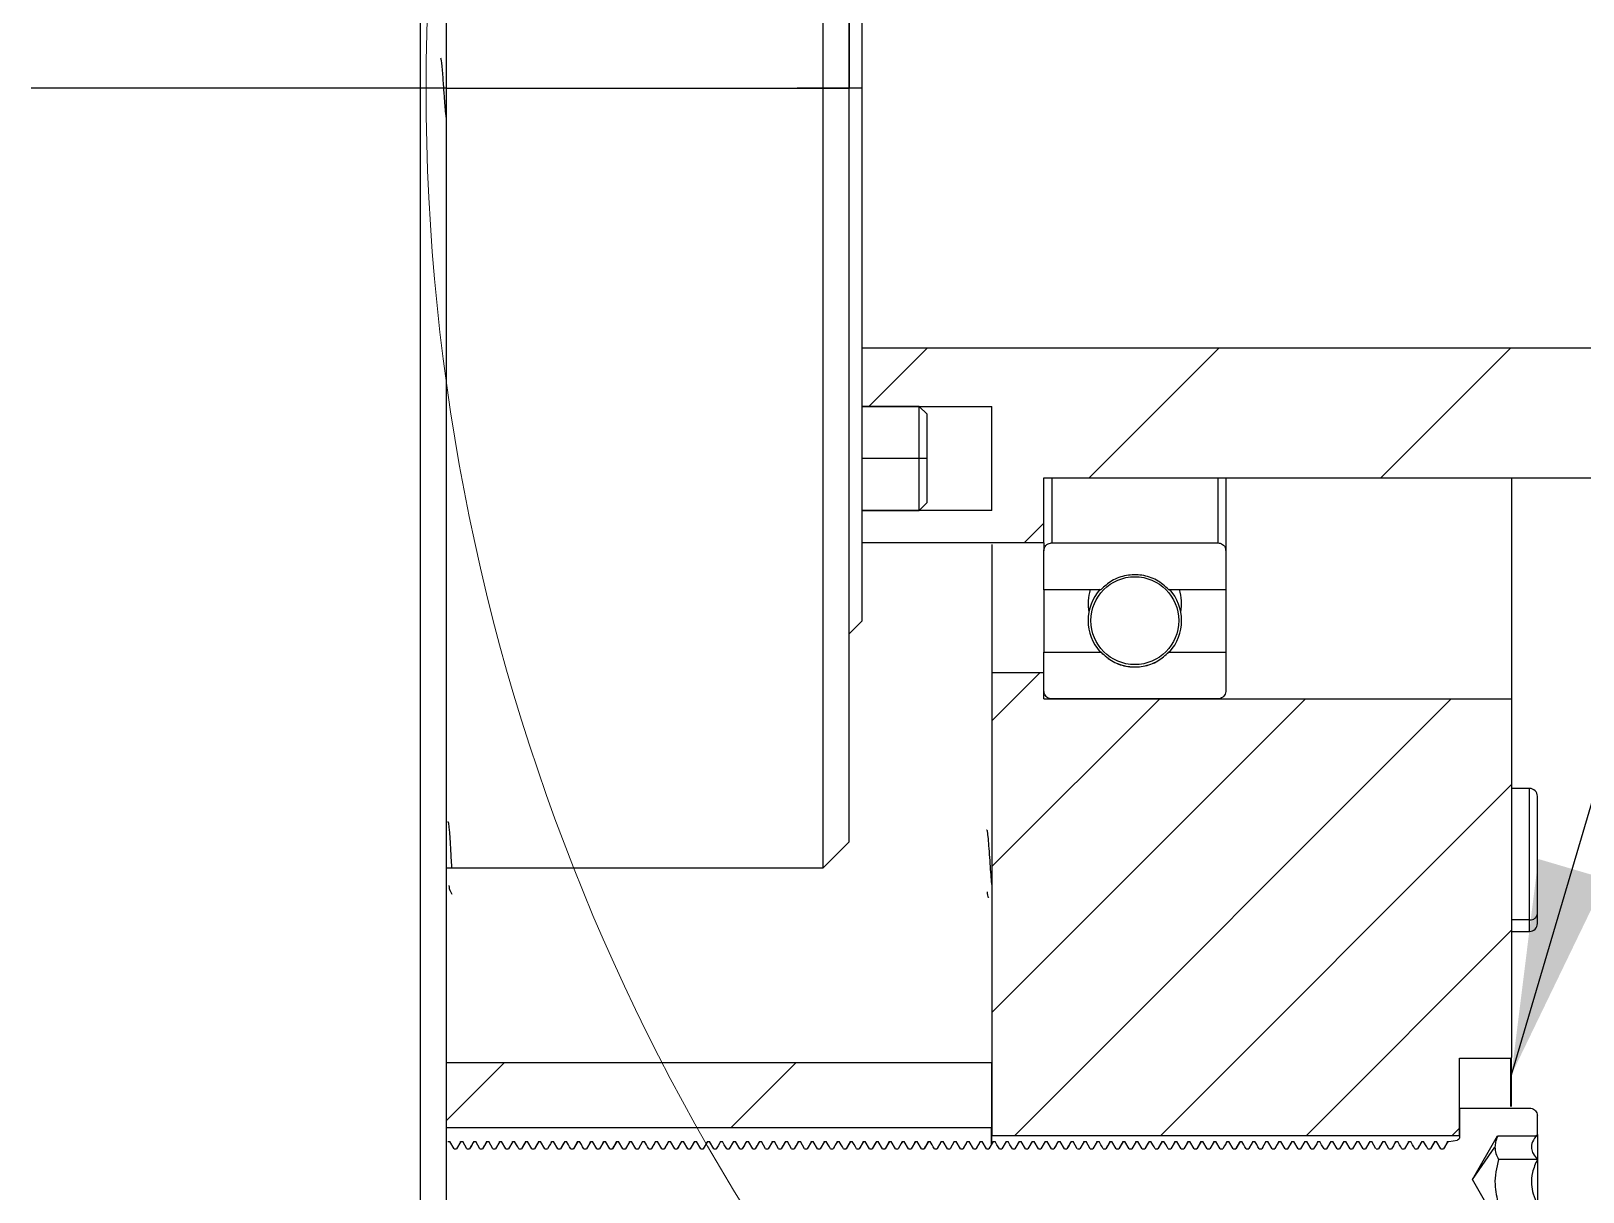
# Model space of a CAD drawing. Header units: millimetres. Extents: x -48 to 1187, y 2 to 839.
# Drawn here: x 648.6 to 672.51, y 728.97 to 746.84 of the extents above; entities that cross this region are included whole.
import ezdxf

# ---------------------------------------------------------------- set-up
doc = ezdxf.new("R2010")
doc.units = ezdxf.units.MM
doc.dimstyles.new('SLDDIMSTYLE0', dxfattribs={"dimtxt": 0.18, "dimasz": 3.302, "dimexe": 0, "dimexo": 0.0625, "dimgap": 0, "dimtad": 0, "dimtih": 1, "dimtoh": 1, "dimdec": 0, "dimrnd": 1e-09, "dimzin": 0, "dimdsep": 46, "dimtxsty": 'Standard', "dimsah": 1, "dimcen": 0.09, "dimadec": 0, "dimazin": 0, "dimtfac": 3.302, "dimtdec": 0, "dimtofl": 0, "dimtmove": 0, "dimatfit": 3, "dimfxl": 0, "dimfrac": 2, "dimtolj": 1, "dimtzin": 0, "dimarcsym": 0})

# ---------------------------------------------------------------- blocks, each defined once
blk = doc.blocks.new('SW_HATCH_0')
at = {"color": 0, "linetype": 'Continuous', "lineweight": 18}
for p, q in [((11.003, 222.039), (10.103, 221.139)), ((15.494, 222.039), (13.494, 220.039)), ((19.984, 222.039), (17.984, 220.039)), ((12.8, 219.346), (12.494, 219.039)), ((12.739, 217.039), (12, 216.301)), ((16.829, 216.639), (12, 211.811)), ((14.584, 216.639), (12, 214.056)), ((19.074, 216.639), (12.354, 209.919)), ((20, 215.321), (14.599, 209.919)), ((20, 213.076), (16.844, 209.919)), ((4.494, 211.039), (3.6, 210.146)), ((8.984, 211.039), (7.984, 210.039)), ((19.2, 210.03), (19.089, 209.919))]:
    blk.add_line(p, q, dxfattribs=at)

msp = doc.modelspace()

# ---------------------------------------------------------------- linework, layer by layer
at = {"color": 7, "linetype": 'Continuous', "lineweight": 25}
for p, q in [((654.604446, 745.964627), (648.604446, 745.964627)), ((655.004446, 745.964627), (654.604446, 745.964627)), ((655.004446, 745.964627), (660.804446, 745.964627)), ((661.204446, 745.964627), (660.404446, 745.964627)), ((660.804446, 745.964627), (661.204446, 745.964627)), ((661.404446, 745.964627), (661.204446, 745.964627)), ((711.404446, 741.964627), (661.404446, 741.964627)), ((662.284446, 741.064627), (661.404446, 741.064627)), ((661.404446, 741.064627), (663.404446, 741.064627)), ((662.404446, 740.944627), (662.284446, 741.064627)), ((663.404446, 739.464627), (663.404446, 741.064627)), ((662.284446, 740.264627), (661.404446, 740.264627)), ((662.404446, 740.264627), (662.284446, 740.264627)), ((664.204446, 739.964627), (711.404446, 739.964627)), ((664.204446, 738.964627), (664.204446, 739.964627)), ((664.324446, 739.964627), (664.324446, 738.964627)), ((666.884446, 739.964627), (666.884446, 738.964627)), ((667.004446, 739.964627), (667.004446, 738.844627)), ((662.284446, 739.464627), (662.404446, 739.584627)), ((661.404446, 739.464627), (662.284446, 739.464627)), ((663.404446, 739.464627), (661.404446, 739.464627)), ((664.204446, 738.964627), (661.404446, 738.964627)), ((664.204446, 738.964627), (664.204446, 738.844627)), ((664.204446, 738.964627), (664.204446, 738.844627)), ((664.204446, 738.244627), (664.204446, 738.844627)), ((664.324446, 738.964627), (666.884446, 738.964627)), ((667.004446, 738.844627), (667.004446, 738.244627)), ((665.081282, 738.244627), (664.204446, 738.244627)), ((667.004446, 738.244627), (666.127609, 738.244627)), ((661.204446, 737.564627), (661.404446, 737.764627)), ((664.204446, 737.284627), (665.081282, 737.284627)), ((664.204446, 736.684627), (664.204446, 737.284627)), ((665.081282, 737.28574), (665.081282, 737.284627)), ((666.127609, 737.28574), (666.133105, 737.288663)), ((666.127609, 737.28574), (666.127609, 737.284627)), ((666.127609, 737.284627), (667.004446, 737.284627)), ((667.004446, 737.284627), (667.004446, 736.684627)), ((663.404446, 736.964627), (663.404446, 729.844627)), ((664.204446, 736.964627), (663.404446, 736.964627)), ((664.204446, 736.564627), (664.204446, 736.964627)), ((664.204446, 736.564627), (671.404446, 736.564627)), ((666.884446, 736.564627), (664.324446, 736.564627)), ((671.404446, 736.564627), (671.404446, 731.044827)), ((671.684446, 735.185233), (671.404446, 735.185233)), ((671.684446, 733.16004), (671.684446, 735.185233)), ((671.804446, 733.26097), (671.804446, 735.065233)), ((660.804446, 733.964627), (661.204446, 734.364627)), ((655.004446, 733.964627), (660.804446, 733.964627)), ((655.053901, 733.617301), (655.087201, 733.559988)), ((671.684446, 733.16004), (671.404446, 733.16004)), ((671.684446, 732.985233), (671.684446, 733.16004)), ((671.804446, 733.105233), (671.804446, 733.26097)), ((671.404446, 732.985233), (671.684446, 732.985233)), ((655.004446, 730.964627), (663.404446, 730.964627)), ((663.404446, 729.974627), (663.404446, 730.964627)), ((670.604446, 731.034827), (671.394446, 731.034827)), ((670.604446, 729.844627), (670.604446, 731.034827)), ((671.394446, 731.034827), (671.404446, 731.044827)), ((671.394446, 730.286795), (671.394446, 731.034827)), ((671.404446, 730.286912), (671.404446, 731.044827)), ((670.604446, 730.264627), (670.604446, 729.812297)), ((670.604446, 730.264627), (671.684446, 730.264627)), ((655.004446, 729.964627), (663.394446, 729.964627)), ((663.394446, 729.964627), (663.404446, 729.974627)), ((663.394446, 729.704612), (663.394446, 729.964627)), ((671.804446, 729.857447), (671.804446, 730.144627)), ((655.024193, 729.750027), (655.052714, 729.750027)), ((655.118708, 729.636261), (655.052717, 729.750691)), ((655.224185, 729.749135), (655.158194, 729.635009)), ((655.224161, 729.750027), (655.252682, 729.750027)), ((655.318704, 729.635068), (655.252713, 729.749208)), ((655.424189, 729.750027), (655.452711, 729.750027)), ((655.518661, 729.635377), (655.45267, 729.749592)), ((655.624175, 729.750991), (655.558183, 729.636502)), ((655.624027, 729.750027), (655.652763, 729.750027)), ((655.718684, 729.636494), (655.652693, 729.750981)), ((655.824201, 729.749659), (655.75821, 729.63543)), ((655.824194, 729.750027), (655.852635, 729.750027)), ((655.918717, 729.635555), (655.852726, 729.749814)), ((656.024159, 729.749172), (655.958168, 729.635039)), ((656.024178, 729.750027), (656.052699, 729.750027)), ((656.224151, 729.750629), (656.15816, 729.636211)), ((656.224175, 729.750027), (656.252771, 729.750027)), ((656.318663, 729.636092), (656.252672, 729.75048)), ((656.424199, 729.750433), (656.358208, 729.636054)), ((656.424181, 729.750027), (656.452704, 729.750027)), ((656.518711, 729.636176), (656.45272, 729.750585)), ((656.624163, 729.750027), (656.652684, 729.750027)), ((656.718701, 729.635022), (656.65271, 729.749151)), ((656.824144, 729.749862), (656.758153, 729.635594)), ((656.82419, 729.750027), (656.852713, 729.750027)), ((657.024179, 729.750969), (656.958188, 729.636485)), ((657.024009, 729.750027), (657.052758, 729.750027)), ((657.224199, 729.749549), (657.158208, 729.635342)), ((657.224191, 729.750027), (657.252641, 729.750027)), ((657.318716, 729.63546), (657.252725, 729.749695)), ((657.424156, 729.749234), (657.358164, 729.635089)), ((657.42418, 729.750027), (657.452701, 729.750027)), ((657.518675, 729.635025), (657.452684, 729.749155)), ((657.624154, 729.75073), (657.558163, 729.636293)), ((657.624163, 729.750027), (657.652773, 729.750027)), ((657.718666, 729.636183), (657.652674, 729.750594)), ((657.824201, 729.75031), (657.758209, 729.635955)), ((657.824162, 729.750027), (657.852694, 729.750027)), ((657.918713, 729.636084), (657.852722, 729.750471)), ((658.024178, 729.74907), (657.958187, 729.634957)), ((658.024165, 729.750027), (658.052686, 729.750027)), ((658.224144, 729.749987), (658.158153, 729.635695)), ((658.224191, 729.750027), (658.252714, 729.750027)), ((658.318659, 729.635563), (658.252668, 729.749823)), ((658.424183, 729.750925), (658.358192, 729.63645)), ((658.424298, 729.750027), (658.452751, 729.750027)), ((658.518693, 729.636493), (658.452702, 729.750979)), ((658.624197, 729.749447), (658.558206, 729.63526)), ((658.624187, 729.750027), (658.65265, 729.750027)), ((658.718715, 729.63537), (658.652724, 729.749583)), ((658.824153, 729.749309), (658.758162, 729.635149)), ((658.824182, 729.750027), (658.852703, 729.750027)), ((658.918672, 729.635072), (658.852681, 729.749213)), ((659.024157, 729.750818), (658.958166, 729.636364)), ((659.024152, 729.750027), (659.052774, 729.750027)), ((659.118668, 729.636268), (659.052677, 729.750699)), ((659.224204, 729.750027), (659.252684, 729.750027)), ((659.424174, 729.749059), (659.358183, 729.634948)), ((659.424167, 729.750027), (659.452688, 729.750027)), ((659.518694, 729.634962), (659.452703, 729.749077)), ((659.624191, 729.750027), (659.652715, 729.750027)), ((659.718659, 729.635662), (659.652668, 729.749947)), ((659.824187, 729.750862), (659.758196, 729.636399)), ((659.823981, 729.750027), (659.852744, 729.750027)), ((659.918697, 729.636463), (659.852706, 729.750941)), ((660.024195, 729.749355), (659.958204, 729.635187)), ((660.024156, 729.750027), (660.052661, 729.750027)), ((660.118713, 729.635286), (660.052722, 729.749479)), ((660.22415, 729.749394), (660.158159, 729.635218)), ((660.224184, 729.750027), (660.252705, 729.750027)), ((660.318669, 729.635129), (660.252678, 729.749284)), ((660.424161, 729.750892), (660.35817, 729.636423)), ((660.424141, 729.750027), (660.452773, 729.750027)), ((660.518671, 729.636342), (660.45268, 729.750792)), ((660.624202, 729.750058), (660.558211, 729.635752)), ((660.624202, 729.750027), (660.652668, 729.750027)), ((660.718717, 729.635886), (660.652725, 729.750225)), ((660.82417, 729.749062), (660.758179, 729.634951)), ((660.82417, 729.750027), (660.852691, 729.750027)), ((661.024192, 729.750027), (661.052715, 729.750027)), ((661.22419, 729.750781), (661.158199, 729.636334)), ((661.224203, 729.750027), (661.252736, 729.750027)), ((661.424192, 729.749274), (661.358201, 729.635121)), ((661.424157, 729.750027), (661.452679, 729.750027)), ((661.518711, 729.635209), (661.45272, 729.749384)), ((661.624148, 729.749491), (661.558157, 729.635295)), ((661.624186, 729.750027), (661.652707, 729.750027)), ((661.718666, 729.635195), (661.652675, 729.749366)), ((661.824165, 729.750947), (661.758174, 729.636467)), ((661.824131, 729.750027), (661.852771, 729.750027)), ((661.918675, 729.636406), (661.852684, 729.75087)), ((662.0242, 729.750027), (662.052647, 729.750027)), ((662.118717, 729.635784), (662.052726, 729.750098)), ((662.224167, 729.74908), (662.158176, 729.634965)), ((662.224172, 729.750027), (662.252693, 729.750027)), ((662.318687, 729.634949), (662.252696, 729.74906)), ((662.424146, 729.750365), (662.358155, 729.635999)), ((662.424191, 729.750027), (662.452716, 729.750027)), ((662.624193, 729.750687), (662.558202, 729.636258)), ((662.624201, 729.750027), (662.652727, 729.750027)), ((662.718704, 729.636356), (662.652713, 729.750809)), ((662.824189, 729.749205), (662.758198, 729.635066)), ((662.824158, 729.750027), (662.852681, 729.750027)), ((662.918708, 729.635141), (662.852717, 729.749299)), ((663.024146, 729.749596), (662.958155, 729.63538)), ((663.024187, 729.750027), (663.052709, 729.750027)), ((663.118664, 729.63527), (663.052673, 729.749459)), ((663.224169, 729.750981), (663.158178, 729.636495)), ((663.224054, 729.750027), (663.252768, 729.750027)), ((663.318679, 729.636455), (663.252688, 729.750931)), ((663.424202, 729.749809), (663.358211, 729.635551)), ((663.404446, 729.844627), (670.604446, 729.844627)), ((663.404446, 729.724873), (663.404446, 729.844627)), ((663.424198, 729.750027), (663.452637, 729.750027)), ((663.624163, 729.749111), (663.558172, 729.63499)), ((663.624175, 729.750027), (663.652695, 729.750027)), ((663.824148, 729.750485), (663.758157, 729.636095)), ((663.82419, 729.750027), (663.852715, 729.750027)), ((663.918661, 729.635967), (663.85267, 729.750325)), ((664.024196, 729.750581), (663.958205, 729.636173)), ((664.024195, 729.750027), (664.052717, 729.750027)), ((664.118708, 729.636283), (664.052716, 729.750718)), ((664.224186, 729.749149), (664.158195, 729.63502)), ((664.22416, 729.750027), (664.252682, 729.750027)), ((664.318705, 729.635082), (664.252714, 729.749226)), ((664.424189, 729.750027), (664.452711, 729.750027)), ((664.518662, 729.635352), (664.452671, 729.749561)), ((664.624033, 729.750027), (664.652764, 729.750027)), ((664.718683, 729.636488), (664.652692, 729.750973)), ((664.824201, 729.749691), (664.75821, 729.635456)), ((664.824195, 729.750027), (664.852635, 729.750027)), ((664.918717, 729.635583), (664.852726, 729.749848)), ((665.02416, 729.749157), (664.958169, 729.635027)), ((665.024177, 729.750027), (665.052698, 729.750027)), ((665.22415, 729.750598), (665.158159, 729.636187)), ((665.224178, 729.750027), (665.25277, 729.750027)), ((665.318663, 729.636065), (665.252671, 729.750447)), ((665.424198, 729.750466), (665.358207, 729.636081)), ((665.424185, 729.750027), (665.452707, 729.750027)), ((665.51871, 729.636201), (665.452719, 729.750616)), ((665.624182, 729.749105), (665.558191, 729.634985)), ((665.624162, 729.750027), (665.652684, 729.750027)), ((665.718702, 729.635034), (665.652711, 729.749165)), ((665.824144, 729.749828), (665.758153, 729.635567)), ((665.82419, 729.750027), (665.852712, 729.750027)), ((666.024178, 729.750978), (665.958186, 729.636492)), ((666.024014, 729.750027), (666.052759, 729.750027)), ((666.2242, 729.749579), (666.158209, 729.635366)), ((666.224191, 729.750027), (666.252639, 729.750027)), ((666.318717, 729.635486), (666.252725, 729.749728)), ((666.424156, 729.749215), (666.358165, 729.635074)), ((666.424179, 729.750027), (666.4527, 729.750027)), ((666.518676, 729.635014), (666.452685, 729.749141)), ((666.624153, 729.750703), (666.558162, 729.636271)), ((666.624167, 729.750027), (666.652773, 729.750027)), ((666.718665, 729.636158), (666.652674, 729.750563)), ((666.8242, 729.750345), (666.758209, 729.635983)), ((666.824168, 729.750027), (666.852697, 729.750027)), ((666.918713, 729.636111), (666.852722, 729.750504)), ((667.024164, 729.750027), (667.052686, 729.750027)), ((667.118699, 729.634995), (667.052708, 729.749118)), ((667.224144, 729.749952), (667.158153, 729.635666)), ((667.224191, 729.750027), (667.252714, 729.750027)), ((667.424182, 729.75094), (667.358191, 729.636461)), ((667.423997, 729.750027), (667.452753, 729.750027)), ((667.624198, 729.749475), (667.558207, 729.635283)), ((667.624188, 729.750027), (667.652647, 729.750027)), ((667.718715, 729.635394), (667.652724, 729.749614)), ((667.824154, 729.749286), (667.758162, 729.635131)), ((667.824181, 729.750027), (667.852703, 729.750027)), ((667.918673, 729.635058), (667.852682, 729.749195)), ((668.024156, 729.750795), (667.958165, 729.636345)), ((668.024155, 729.750027), (668.052774, 729.750027)), ((668.118667, 729.636245), (668.052676, 729.75067)), ((668.224201, 729.75022), (668.15821, 729.635882)), ((668.224204, 729.750027), (668.252687, 729.750027)), ((668.318715, 729.636015), (668.252724, 729.750384)), ((668.424167, 729.750027), (668.452688, 729.750027)), ((668.624144, 729.750078), (668.558153, 729.635768)), ((668.624191, 729.750027), (668.652715, 729.750027)), ((668.718659, 729.635634), (668.652668, 729.749912)), ((668.824186, 729.750881), (668.758195, 729.636414)), ((668.823984, 729.750027), (668.852746, 729.750027)), ((668.918696, 729.636473), (668.852704, 729.750954)), ((669.024196, 729.74938), (668.958204, 729.635207)), ((669.024155, 729.750027), (669.052658, 729.750027)), ((669.118714, 729.635309), (669.052722, 729.749507)), ((669.224151, 729.749369), (669.15816, 729.635198)), ((669.224183, 729.750027), (669.252705, 729.750027)), ((669.31867, 729.635112), (669.252678, 729.749262)), ((669.42416, 729.750873), (669.358169, 729.636408)), ((669.424144, 729.750027), (669.452774, 729.750027)), ((669.518671, 729.636322), (669.452679, 729.750767)), ((669.624203, 729.750027), (669.652675, 729.750027)), ((669.824171, 729.74906), (669.75818, 729.634949)), ((669.824169, 729.750027), (669.85269, 729.750027)), ((670.024145, 729.750205), (669.958153, 729.63587)), ((670.024192, 729.750027), (670.052715, 729.750027)), ((670.224189, 729.750804), (670.158198, 729.636353)), ((670.224203, 729.750027), (670.252736, 729.750027)), ((670.3187, 729.636425), (670.252709, 729.750894)), ((670.424192, 729.749348), (670.358201, 729.63518)), ((670.41688, 729.73323), (670.42416, 729.750027)), ((670.42416, 729.750027), (670.441645, 729.750027)), ((670.441645, 729.750027), (670.571392, 729.772905)), ((670.804446, 729.164627), (671.191658, 729.835298)), ((671.191658, 729.835298), (671.782297, 729.835298)), ((671.782297, 729.835298), (671.804446, 729.857447)), ((671.804446, 729.857447), (671.804446, 729.856184)), ((671.804446, 729.856184), (671.804446, 729.474189)), ((655.118716, 729.635727), (655.15817, 729.635727)), ((655.168347, 729.652568), (655.15828, 729.635521)), ((655.318673, 729.635727), (655.358198, 729.635727)), ((655.518703, 729.635727), (655.55824, 729.635727)), ((655.71857, 729.635727), (655.758128, 729.635727)), ((655.774702, 729.663979), (655.75804, 729.635727)), ((655.918713, 729.635727), (655.958186, 729.635727)), ((656.11869, 729.635727), (656.158258, 729.635727)), ((656.318706, 729.635727), (656.358176, 729.635727)), ((656.518711, 729.635727), (656.558172, 729.635727)), ((656.566083, 729.648627), (656.558326, 729.635494)), ((656.718675, 729.635727), (656.758199, 729.635727)), ((656.918704, 729.635727), (656.958234, 729.635727)), ((657.118549, 729.635727), (657.158138, 729.635727)), ((657.175011, 729.664421), (657.158084, 729.635727)), ((657.31871, 729.635727), (657.358189, 729.635727)), ((657.518692, 729.635727), (657.558259, 729.635727)), ((657.718694, 729.635727), (657.758165, 729.635727)), ((657.762873, 729.644036), (657.757975, 729.635727)), ((657.918701, 729.635727), (657.958174, 729.635727)), ((657.963638, 729.644385), (657.958372, 729.635469)), ((658.118677, 729.635727), (658.1582, 729.635727)), ((658.318705, 729.635727), (658.358226, 729.635727)), ((658.51853, 729.635727), (658.55815, 729.635727)), ((658.574738, 729.663866), (658.558136, 729.635727)), ((658.718707, 729.635727), (658.758191, 729.635727)), ((658.918694, 729.635727), (658.958258, 729.635727)), ((659.118682, 729.635727), (659.158145, 729.635727)), ((659.166318, 729.6499), (659.157963, 729.635727)), ((659.318684, 729.635727), (659.358176, 729.635727)), ((659.361056, 729.639917), (659.358414, 729.635445)), ((659.518679, 729.635727), (659.5582, 729.635727)), ((659.718706, 729.635727), (659.758218, 729.635727)), ((659.918513, 729.635727), (659.958165, 729.635727)), ((659.973922, 729.662379), (659.958123, 729.635608)), ((660.118703, 729.635727), (660.158193, 729.635727)), ((660.318697, 729.635727), (660.358255, 729.635727)), ((660.518671, 729.635727), (660.558128, 729.635727)), ((660.569295, 729.654951), (660.557962, 729.635727)), ((660.71872, 729.635727), (660.758179, 729.635727)), ((660.758454, 729.635423), (660.758378, 729.635295)), ((660.918682, 729.635727), (660.9582, 729.635727)), ((661.118707, 729.635727), (661.158209, 729.635727)), ((661.3185, 729.635727), (661.358166, 729.635727)), ((661.372604, 729.660035), (661.35817, 729.635582)), ((661.518671, 729.635727), (661.558195, 729.635727)), ((661.718699, 729.635727), (661.758252, 729.635727)), ((661.91866, 729.635727), (661.95812, 729.635727)), ((661.97168, 729.658975), (661.957973, 729.635727)), ((662.118718, 729.635727), (662.158181, 729.635727)), ((662.318684, 729.635727), (662.3582, 729.635727)), ((662.518707, 729.635727), (662.558199, 729.635727)), ((662.718719, 729.635727), (662.758167, 729.635727)), ((662.770914, 729.657059), (662.75822, 729.635558)), ((662.918672, 729.635727), (662.958196, 729.635727)), ((663.1187, 729.635727), (663.158248, 729.635727)), ((663.318649, 729.635727), (663.35812, 729.635727)), ((663.373412, 729.661871), (663.357996, 729.635727)), ((663.518716, 729.635727), (663.558183, 729.635727)), ((663.718687, 729.635727), (663.758256, 729.635727)), ((663.918707, 729.635727), (663.958189, 729.635727)), ((664.118717, 729.635727), (664.158169, 729.635727)), ((664.168944, 729.653611), (664.158267, 729.635529)), ((664.318673, 729.635727), (664.358198, 729.635727)), ((664.518702, 729.635727), (664.558242, 729.635727)), ((664.71884, 729.635727), (664.758126, 729.635727)), ((664.774507, 729.663668), (664.758029, 729.635727)), ((664.918714, 729.635727), (664.958186, 729.635727)), ((665.118689, 729.635727), (665.158258, 729.635727)), ((665.318709, 729.635727), (665.358179, 729.635727)), ((665.518713, 729.635727), (665.558171, 729.635727)), ((665.566739, 729.649766), (665.558313, 729.635501)), ((665.718675, 729.635727), (665.758199, 729.635727)), ((665.918704, 729.635727), (665.958236, 729.635727)), ((666.118555, 729.635727), (666.158135, 729.635727)), ((666.174984, 729.664401), (666.158071, 729.635727)), ((666.318711, 729.635727), (666.358188, 729.635727)), ((666.518691, 729.635727), (666.558259, 729.635727)), ((666.718697, 729.635727), (666.758168, 729.635727)), ((666.761843, 729.64228), (666.75798, 729.635727)), ((666.918704, 729.635727), (666.958173, 729.635727)), ((666.964341, 729.645603), (666.958359, 729.635476)), ((667.118677, 729.635727), (667.1582, 729.635727)), ((667.318705, 729.635727), (667.358228, 729.635727)), ((667.518535, 729.635727), (667.558147, 729.635727)), ((667.574871, 729.66412), (667.55812, 729.635727)), ((667.718708, 729.635727), (667.75819, 729.635727)), ((667.918694, 729.635727), (667.958258, 729.635727)), ((668.118685, 729.635727), (668.158152, 729.635727)), ((668.165392, 729.648326), (668.157965, 729.635727)), ((668.31869, 729.635727), (668.358176, 729.635727)), ((668.361795, 729.641193), (668.358402, 729.635451)), ((668.518679, 729.635727), (668.5582, 729.635727)), ((668.718706, 729.635727), (668.75822, 729.635727)), ((668.918518, 729.635727), (668.958164, 729.635727)), ((668.974204, 729.662887), (668.95811, 729.635615)), ((669.118704, 729.635727), (669.158192, 729.635727)), ((669.318696, 729.635727), (669.358256, 729.635727)), ((669.518674, 729.635727), (669.558132, 729.635727)), ((669.568515, 729.653629), (669.557961, 729.635727)), ((669.71872, 729.635727), (669.758178, 729.635727)), ((669.759138, 729.636604), (669.758443, 729.635429)), ((669.918681, 729.635727), (669.9582, 729.635727)), ((670.118706, 729.635727), (670.158211, 729.635727)), ((670.318505, 729.635727), (670.358172, 729.635727)), ((670.371371, 729.657964), (670.358153, 729.635571)), ((670.804446, 729.164627), (671.150856, 729.665187)), ((671.804446, 729.474189), (671.204446, 729.474189)), ((671.804446, 729.474189), (671.804446, 728.782632)), ((671.191658, 728.493956), (670.804446, 729.164627))]:
    msp.add_line(p, q, dxfattribs=at)
at = {"color": 7, "linetype": 'Continuous', "lineweight": 25, "flags": 128}
for points in [[(667.004446, 739.964627), (667.004446, 739.82694), (667.004446, 739.07832), (667.004446, 738.844627)], [(671.404446, 739.964627), (671.404446, 739.112322), (671.404446, 738.359867), (671.404446, 737.727344), (671.404446, 737.224728), (671.404446, 736.859945), (671.404446, 736.638749), (671.404446, 736.564627)], [(663.404446, 738.942596), (663.404446, 738.683474), (663.404446, 738.077867), (663.404446, 737.596639), (663.404446, 737.247378), (663.404446, 737.035595), (663.404446, 736.964627)], [(664.204446, 738.244627), (664.204446, 737.945353), (664.204446, 737.580391), (664.204446, 737.358885), (664.204446, 737.284627)], [(667.004446, 738.244627), (667.004446, 737.945353), (667.004446, 737.580391), (667.004446, 737.358885), (667.004446, 737.284627)], [(655.424145, 729.749742), (655.405325, 729.717162), (655.386506, 729.684582), (655.358153, 729.635497)], [(656.118678, 729.634989), (656.099844, 729.66756), (656.081009, 729.700131), (656.052687, 729.74911)], [(656.624181, 729.749096), (656.605347, 729.716525), (656.586512, 729.683954), (656.55819, 729.634978)], [(656.91866, 729.635467), (656.89984, 729.668047), (656.88102, 729.700626), (656.852669, 729.749704)], [(657.118688, 729.636504), (657.099899, 729.669101), (657.08111, 729.701698), (657.052697, 729.750992)], [(658.118698, 729.634987), (658.099863, 729.667558), (658.081029, 729.700129), (658.052707, 729.749107)], [(659.224202, 729.750185), (659.205393, 729.717599), (659.186585, 729.685012), (659.158211, 729.635854)], [(659.318715, 729.635987), (659.299911, 729.668575), (659.281106, 729.701164), (659.252724, 729.75035)], [(659.624144, 729.750113), (659.605334, 729.717528), (659.586524, 729.684943), (659.558153, 729.635796)], [(660.918691, 729.63495), (660.899855, 729.66752), (660.881019, 729.700091), (660.852699, 729.749061)], [(661.024145, 729.75024), (661.005338, 729.717653), (660.98653, 729.685066), (660.958154, 729.635898)], [(661.118659, 729.635764), (661.099848, 729.668349), (661.081037, 729.700933), (661.052668, 729.750073)], [(661.318701, 729.636417), (661.299909, 729.669012), (661.281117, 729.701608), (661.25271, 729.750884)], [(662.024202, 729.749932), (662.005388, 729.717349), (661.986573, 729.684767), (661.958211, 729.63565)], [(662.51866, 729.635866), (662.499852, 729.668452), (662.481043, 729.701039), (662.452669, 729.7502)], [(663.518718, 729.635683), (663.499904, 729.668266), (663.48109, 729.700849), (663.452726, 729.749972)], [(663.718683, 729.634959), (663.699848, 729.66753), (663.681012, 729.7001), (663.652692, 729.749073)], [(664.424145, 729.749709), (664.405325, 729.717129), (664.386505, 729.68455), (664.358154, 729.635471)], [(664.624173, 729.750992), (664.605384, 729.718395), (664.586595, 729.685797), (664.558182, 729.636504)], [(665.118679, 729.634981), (665.099845, 729.667552), (665.08101, 729.700123), (665.052688, 729.7491)], [(665.91866, 729.635441), (665.89984, 729.66802), (665.881019, 729.700599), (665.852669, 729.749672)], [(666.118687, 729.636503), (666.099898, 729.6691), (666.081109, 729.701698), (666.052696, 729.750991)], [(667.024179, 729.749076), (667.005344, 729.716505), (666.986508, 729.683935), (666.958188, 729.634962)], [(667.318659, 729.635536), (667.299841, 729.668116), (667.281023, 729.700697), (667.252668, 729.749789)], [(667.518691, 729.636498), (667.499902, 729.669095), (667.481113, 729.701692), (667.4527, 729.750985)], [(668.424175, 729.749061), (668.40534, 729.71649), (668.386504, 729.68392), (668.358184, 729.63495)], [(668.518695, 729.634968), (668.49986, 729.667539), (668.481025, 729.70011), (668.452704, 729.749084)], [(669.624202, 729.750093), (669.605391, 729.717509), (669.586581, 729.684924), (669.558211, 729.63578)], [(669.718716, 729.635915), (669.69991, 729.668502), (669.681103, 729.701089), (669.652725, 729.75026)], [(669.918692, 729.634952), (669.899856, 729.667523), (669.88102, 729.700093), (669.8527, 729.749064)], [(670.118659, 729.635735), (670.099847, 729.668319), (670.081035, 729.700903), (670.052668, 729.750037)]]:
    msp.add_lwpolyline(points, dxfattribs=at)
at = {"color": 7, "linetype": 'Continuous', "lineweight": 18}
msp.add_circle((687.404448, 745.964627), 32.716026, dxfattribs=at)
at = {"color": 7, "linetype": 'Continuous', "lineweight": 25}
msp.add_circle((665.604446, 737.768363), 0.676121, dxfattribs=at)
for centre, radius, start, end in [((665.604446, 737.768363), 0.72, 137.9052237, 222.1352314), ((665.604446, 738.028937), 0.72, 162.4341112, 190.4253264), ((665.604446, 737.768363), 0.72, 317.7155543, 42.2278022), ((665.604446, 738.028937), 0.72, 349.5746789, 17.7861174), ((671.684446, 735.065233), 0.12, 360, 90), ((671.693223, 733.271406), 0.111711, 265.4935444, 354.6397966), ((671.684446, 733.105233), 0.12, 270, 0)]:
    msp.add_arc(centre, radius, start, end, dxfattribs=at)
for points in [[(654.604446, 745.964627), (654.604446, 746.802384), (654.604446, 748.477897), (654.604446, 750.948164), (654.604446, 753.333162), (654.604446, 755.59208), (654.604446, 757.686279), (654.604446, 759.579884), (654.604446, 761.240649), (654.604446, 762.639585), (654.604446, 763.7549), (654.604446, 764.559499), (654.604446, 765.069521), (654.604446, 765.132925), (654.604446, 765.164627)], [(655.004446, 745.964627), (655.004446, 746.78493), (655.004446, 748.425537), (655.004446, 750.84434), (655.004446, 753.179651), (655.004446, 755.391508), (655.004446, 757.442077), (655.004446, 759.296232), (655.004446, 760.922399), (655.004446, 762.29219), (655.004446, 763.384269), (655.004446, 764.172106), (655.004446, 764.671502), (655.004446, 764.733585), (655.004446, 764.764627)], [(660.804446, 745.964627), (660.804446, 746.750021), (660.804446, 748.320809), (660.804446, 750.586402), (660.804446, 752.674552), (660.804446, 754.504207), (660.804446, 756.008068), (660.804446, 757.117094), (660.804446, 757.830645), (660.804446, 757.919966), (660.804446, 757.964627)], [(661.204446, 745.964627), (661.204446, 746.723841), (661.204446, 748.24227), (661.204446, 750.432343), (661.204446, 752.450888), (661.204446, 754.219555), (661.204446, 755.673287), (661.204446, 756.745345), (661.204446, 757.435111), (661.204446, 757.521455), (661.204446, 757.564627)], [(661.404446, 745.964627), (661.404446, 746.501313), (661.404446, 747.574685), (661.404446, 749.12284), (661.404446, 750.549743), (661.404446, 751.800007), (661.404446, 752.827645), (661.404446, 753.585479), (661.404446, 754.073073), (661.404446, 754.134109), (661.404446, 754.164627)], [(661.204446, 748.764627), (661.204446, 748.722539), (661.204446, 748.638362), (661.204446, 747.990864), (661.204446, 747.065338), (661.204446, 746.331531), (661.204446, 745.964627)], [(654.604446, 726.764627), (654.604446, 726.796329), (654.604446, 726.859733), (654.604446, 727.369755), (654.604446, 728.174354), (654.604446, 729.289669), (654.604446, 730.688604), (654.604446, 732.34937), (654.604446, 734.242975), (654.604446, 736.337174), (654.604446, 738.596092), (654.604446, 740.98109), (654.604446, 743.451357), (654.604446, 745.12687), (654.604446, 745.964627)], [(655.004446, 727.164627), (655.004446, 727.195668), (655.004446, 727.257751), (655.004446, 727.757148), (655.004446, 728.544984), (655.004446, 729.637064), (655.004446, 731.006855), (655.004446, 732.633021), (655.004446, 734.487176), (655.004446, 736.537746), (655.004446, 738.749603), (655.004446, 741.084913), (655.004446, 743.503717), (655.004446, 745.144323), (655.004446, 745.964627)], [(660.804446, 733.964627), (660.804446, 734.009287), (660.804446, 734.098608), (660.804446, 734.81216), (660.804446, 735.921186), (660.804446, 737.425046), (660.804446, 739.254701), (660.804446, 741.342852), (660.804446, 743.608445), (660.804446, 745.179233), (660.804446, 745.964627)], [(661.204446, 734.364627), (661.204446, 734.407799), (661.204446, 734.494142), (661.204446, 735.183909), (661.204446, 736.255967), (661.204446, 737.709699), (661.204446, 739.478366), (661.204446, 741.496911), (661.204446, 743.686984), (661.204446, 745.205413), (661.204446, 745.964627)], [(661.204446, 743.164627), (661.204446, 743.206715), (661.204446, 743.290892), (661.204446, 743.93839), (661.204446, 744.863916), (661.204446, 745.597723), (661.204446, 745.964627)], [(661.404446, 737.764627), (661.404446, 737.795145), (661.404446, 737.856181), (661.404446, 738.343775), (661.404446, 739.101609), (661.404446, 740.129247), (661.404446, 741.379511), (661.404446, 742.806414), (661.404446, 744.354569), (661.404446, 745.427941), (661.404446, 745.964627)], [(662.284446, 740.264627), (662.284446, 740.369456), (662.284446, 740.579116), (662.284446, 740.843552), (662.284446, 741.028551), (662.284446, 741.052602), (662.284446, 741.064627)], [(662.404446, 740.264627), (662.404446, 740.353732), (662.404446, 740.531942), (662.404446, 740.756713), (662.404446, 740.913962), (662.404446, 740.934405), (662.404446, 740.944627)], [(662.284446, 739.464627), (662.284446, 739.476652), (662.284446, 739.500703), (662.284446, 739.685702), (662.284446, 739.950138), (662.284446, 740.159797), (662.284446, 740.264627)], [(662.404446, 739.584627), (662.404446, 739.594848), (662.404446, 739.615291), (662.404446, 739.772541), (662.404446, 739.997311), (662.404446, 740.175522), (662.404446, 740.264627)]]:
    msp.add_open_spline(points, degree=3, dxfattribs=at)
for points, knots in [([(654.911732, 746.430221), (654.915379, 746.416671), (654.922435, 746.390457), (654.932653, 746.293975), (654.942151, 746.177649), (654.950927, 746.052871), (654.958981, 745.932905), (654.966317, 745.825564), (654.97463, 745.71199), (654.983281, 745.611418), (654.991447, 745.544419), (654.996454, 745.51752), (654.999017, 745.507582), (654.999818, 745.504989), (655.000099, 745.504081)], [0, 0, 0, 0, 0.1235950885, 0.2391147656, 0.3465442735, 0.4458698878, 0.5370789194, 0.6201597159, 0.6951016633, 0.8200627709, 0.9126471778, 0.9726656658, 0.9904259547, 1, 1, 1, 1]), ([(664.204446, 738.844627), (664.2045, 738.84724), (664.20483, 738.863282), (664.211986, 738.892574), (664.23413, 738.927122), (664.266519, 738.952239), (664.29854, 738.963403), (664.318211, 738.964332), (664.324446, 738.964627)], [0, 0, 0, 0, 0.0417768608, 0.2564320472, 0.4710872337, 0.6857424202, 0.9003976066, 1, 1, 1, 1]), ([(666.884446, 738.964627), (666.895907, 738.963663), (666.920838, 738.961566), (666.955952, 738.943721), (666.984583, 738.914671), (667.001629, 738.879839), (667.003576, 738.855501), (667.004446, 738.844627)], [0, 0, 0, 0, 0.182651028, 0.397313237, 0.611975447, 0.826637657, 1, 1, 1, 1]), ([(666.127609, 738.244627), (666.067898, 738.298111), (665.948445, 738.405105), (665.714412, 738.479184), (665.473268, 738.475629), (665.248468, 738.396884), (665.135278, 738.293801), (665.081282, 738.244627)], [0, 0, 0, 0, 0.203496915, 0.407093465, 0.610690015, 0.814286564, 1, 1, 1, 1]), ([(665.074339, 737.28858), (665.072549, 737.287937), (665.068799, 737.286589), (665.076997, 737.286031), (665.081282, 737.28574)], [0, 0, 0, 0, 0.477212239, 1, 1, 1, 1]), ([(665.081282, 737.28574), (665.140993, 737.232269), (665.260444, 737.125302), (665.494474, 737.051241), (665.735615, 737.054793), (665.960418, 737.133516), (666.07361, 737.236575), (666.127609, 737.28574)], [0, 0, 0, 0, 0.203495328, 0.40709042, 0.610682621, 0.814273307, 1, 1, 1, 1]), ([(665.081282, 737.284627), (665.140994, 737.231143), (665.260447, 737.124149), (665.49448, 737.05007), (665.735624, 737.053625), (665.960424, 737.13237), (666.073614, 737.235453), (666.127609, 737.284627)], [0, 0, 0, 0, 0.203496915, 0.407093465, 0.610690015, 0.814286564, 1, 1, 1, 1]), ([(664.324446, 736.564627), (664.312985, 736.565591), (664.288054, 736.567688), (664.25294, 736.585533), (664.224309, 736.614582), (664.207263, 736.649415), (664.205316, 736.673753), (664.204446, 736.684627)], [0, 0, 0, 0, 0.182651028, 0.397313237, 0.611975447, 0.826637657, 1, 1, 1, 1]), ([(667.004446, 736.684627), (667.004392, 736.682013), (667.004061, 736.665972), (666.996906, 736.636679), (666.974762, 736.602132), (666.942373, 736.577015), (666.910352, 736.56585), (666.890681, 736.564921), (666.884446, 736.564627)], [0, 0, 0, 0, 0.0417768608, 0.2564320472, 0.4710872337, 0.6857424202, 0.9003976066, 1, 1, 1, 1]), ([(655.021696, 734.66843), (655.021823, 734.668892), (655.025408, 734.681884), (655.032916, 734.653922), (655.042483, 734.579942), (655.05079, 734.47513), (655.057574, 734.373211), (655.064709, 734.251299), (655.072199, 734.115386), (655.077468, 734.01558), (655.080241, 733.967371), (655.080399, 733.964627)], [0, 0, 0, 0, 0.006501373, 0.182894518, 0.383221171, 0.492884286, 0.608589824, 0.730334185, 0.858113582, 0.991924042, 1, 1, 1, 1]), ([(663.320875, 734.54669), (663.322259, 734.547221), (663.3278, 734.549345), (663.337509, 734.479344), (663.350003, 734.347726), (663.362509, 734.170898), (663.375027, 733.9835), (663.387556, 733.806913), (663.395918, 733.728292), (663.400099, 733.688981)], [0, 0, 0, 0, 0.05257553, 0.210477934, 0.368381007, 0.526284749, 0.684189162, 0.842094245, 1, 1, 1, 1]), ([(655.039593, 733.688778), (655.043759, 733.656034), (655.048497, 733.6188), (655.053236, 733.62169), (655.053807, 733.622038)], [0, 0, 0, 0, 0.879401486, 1, 1, 1, 1]), ([(663.354675, 733.511749), (663.351997, 733.507218), (663.345146, 733.495622), (663.338287, 733.556035), (663.334108, 733.592841)], [0, 0, 0, 0, 0.3907565394, 1, 1, 1, 1]), ([(671.684446, 730.264627), (671.69791, 730.263306), (671.724865, 730.26066), (671.760816, 730.240009), (671.787974, 730.209578), (671.802388, 730.175821), (671.803861, 730.1535), (671.804446, 730.144627)], [0, 0, 0, 0, 0.214272896, 0.428966022, 0.643659148, 0.858352274, 1, 1, 1, 1]), ([(655.216843, 729.730832), (655.217257, 729.733866), (655.219707, 729.75183), (655.222139, 729.750846), (655.224161, 729.750027)], [0, 0, 0, 0, 0.168917309, 1, 1, 1, 1]), ([(655.421384, 729.747115), (655.410265, 729.727954), (655.388715, 729.690821), (655.36713, 729.653696), (655.356683, 729.635727)], [0, 0, 0, 0, 0.515997049, 1, 1, 1, 1]), ([(655.621354, 729.748557), (655.610243, 729.729363), (655.588466, 729.691746), (655.566661, 729.654144), (655.555982, 729.635727)], [0, 0, 0, 0, 0.510218326, 1, 1, 1, 1]), ([(655.816886, 729.730979), (655.817296, 729.733974), (655.819744, 729.751852), (655.822172, 729.750856), (655.824194, 729.750027)], [0, 0, 0, 0, 0.167501943, 1, 1, 1, 1]), ([(656.0169, 729.73116), (656.017295, 729.734051), (656.019732, 729.751893), (656.022151, 729.750878), (656.024178, 729.750027)], [0, 0, 0, 0, 0.16202943, 1, 1, 1, 1]), ([(656.221474, 729.748096), (656.210358, 729.72891), (656.188655, 729.69145), (656.166918, 729.653997), (656.156314, 729.635727)], [0, 0, 0, 0, 0.5121668421, 1, 1, 1, 1]), ([(656.421008, 729.747972), (656.409898, 729.728799), (656.38821, 729.69137), (656.3665, 729.653969), (656.355912, 729.635727)], [0, 0, 0, 0, 0.512263463, 1, 1, 1, 1]), ([(656.616845, 729.730842), (656.617258, 729.73387), (656.619708, 729.751833), (656.622141, 729.750847), (656.624163, 729.750027)], [0, 0, 0, 0, 0.168583874, 1, 1, 1, 1]), ([(656.821408, 729.747248), (656.810289, 729.728084), (656.788719, 729.690906), (656.767113, 729.653736), (656.756644, 729.635727)], [0, 0, 0, 0, 0.515482597, 1, 1, 1, 1]), ([(657.021316, 729.748555), (657.010206, 729.729364), (656.988429, 729.691745), (656.966625, 729.654145), (656.955945, 729.635727)], [0, 0, 0, 0, 0.5101753119, 1, 1, 1, 1]), ([(657.216878, 729.730946), (657.21729, 729.733953), (657.219739, 729.751846), (657.222169, 729.750853), (657.22419, 729.750027)], [0, 0, 0, 0, 0.1680176136, 1, 1, 1, 1]), ([(657.416913, 729.731239), (657.417303, 729.734097), (657.419737, 729.751908), (657.422152, 729.750885), (657.42418, 729.750027)], [0, 0, 0, 0, 0.160514328, 1, 1, 1, 1]), ([(657.621468, 729.748211), (657.610353, 729.729022), (657.588632, 729.691523), (657.566878, 729.654033), (657.556255, 729.635727)], [0, 0, 0, 0, 0.511709929, 1, 1, 1, 1]), ([(657.816909, 729.73026), (657.818521, 729.737918), (657.820943, 729.749419), (657.823356, 729.749875), (657.824162, 729.750027)], [0, 0, 0, 0, 0.6659213311, 1, 1, 1, 1]), ([(658.01685, 729.730864), (658.017261, 729.733881), (658.019711, 729.751837), (658.022142, 729.750849), (658.024165, 729.750027)], [0, 0, 0, 0, 0.168021001, 1, 1, 1, 1]), ([(658.221429, 729.747386), (658.21031, 729.728218), (658.188718, 729.690994), (658.167091, 729.653779), (658.156601, 729.635727)], [0, 0, 0, 0, 0.514950145, 1, 1, 1, 1]), ([(658.421272, 729.748527), (658.410163, 729.729337), (658.38839, 729.691728), (658.366591, 729.654138), (658.355915, 729.635727)], [0, 0, 0, 0, 0.510230401, 1, 1, 1, 1]), ([(658.616871, 729.730913), (658.617284, 729.733931), (658.619735, 729.75184), (658.622166, 729.75085), (658.624187, 729.750027)], [0, 0, 0, 0, 0.168530751, 1, 1, 1, 1]), ([(658.821256, 729.746637), (658.810135, 729.72749), (658.788659, 729.690514), (658.76715, 729.65355), (658.756778, 729.635727)], [0, 0, 0, 0, 0.517827547, 1, 1, 1, 1]), ([(659.021457, 729.748313), (659.010343, 729.729122), (658.988606, 729.691588), (658.966836, 729.654065), (658.956197, 729.635727)], [0, 0, 0, 0, 0.511296353, 1, 1, 1, 1]), ([(659.216917, 729.73114), (659.217319, 729.734069), (659.21976, 729.751882), (659.222181, 729.750872), (659.224204, 729.750027)], [0, 0, 0, 0, 0.164406115, 1, 1, 1, 1]), ([(659.416856, 729.730899), (659.417266, 729.7339), (659.419714, 729.751844), (659.422144, 729.750853), (659.424167, 729.750027)], [0, 0, 0, 0, 0.167244014, 1, 1, 1, 1]), ([(659.621446, 729.747525), (659.610328, 729.728354), (659.588714, 729.691084), (659.567065, 729.653821), (659.556553, 729.635727)], [0, 0, 0, 0, 0.514407552, 1, 1, 1, 1]), ([(659.821222, 729.748468), (659.810113, 729.729282), (659.788349, 729.691691), (659.766561, 729.654121), (659.755893, 729.635727)], [0, 0, 0, 0, 0.510393618, 1, 1, 1, 1]), ([(660.01685, 729.730895), (660.017261, 729.733912), (660.019708, 729.75184), (660.022136, 729.75085), (660.024156, 729.750027)], [0, 0, 0, 0, 0.168260433, 1, 1, 1, 1]), ([(660.221289, 729.746731), (660.210168, 729.727581), (660.188678, 729.690575), (660.167153, 729.653579), (660.156767, 729.635727)], [0, 0, 0, 0, 0.517469001, 1, 1, 1, 1]), ([(660.421442, 729.748401), (660.410328, 729.729208), (660.388577, 729.691645), (660.366794, 729.654092), (660.356141, 729.635727)], [0, 0, 0, 0, 0.510934745, 1, 1, 1, 1]), ([(660.61691, 729.731105), (660.617313, 729.734046), (660.619756, 729.751876), (660.622179, 729.750868), (660.624202, 729.750027)], [0, 0, 0, 0, 0.164988312, 1, 1, 1, 1]), ([(660.816864, 729.730946), (660.817271, 729.733927), (660.819717, 729.751853), (660.822145, 729.750857), (660.82417, 729.750027)], [0, 0, 0, 0, 0.166272298, 1, 1, 1, 1]), ([(661.02146, 729.747665), (661.010342, 729.72849), (660.988706, 729.691173), (660.967036, 729.653864), (660.956501, 729.635727)], [0, 0, 0, 0, 0.513862972, 1, 1, 1, 1]), ([(661.221165, 729.748377), (661.210058, 729.729195), (661.188307, 729.691633), (661.166534, 729.654095), (661.15588, 729.635727)], [0, 0, 0, 0, 0.510675439, 1, 1, 1, 1]), ([(661.416845, 729.730863), (661.417258, 729.73389), (661.419707, 729.751835), (661.422137, 729.750848), (661.424157, 729.750027)], [0, 0, 0, 0, 0.1687103013, 1, 1, 1, 1]), ([(661.62132, 729.746837), (661.6102, 729.727685), (661.588693, 729.690643), (661.567152, 729.653611), (661.556749, 729.635727)], [0, 0, 0, 0, 0.517063797, 1, 1, 1, 1]), ([(661.821421, 729.748471), (661.810308, 729.729278), (661.788546, 729.69169), (661.766753, 729.654115), (661.756088, 729.635727)], [0, 0, 0, 0, 0.510633657, 1, 1, 1, 1]), ([(662.016903, 729.731055), (662.017309, 729.734022), (662.019754, 729.751865), (662.022179, 729.750863), (662.0242, 729.750027)], [0, 0, 0, 0, 0.166284857, 1, 1, 1, 1]), ([(662.216874, 729.731002), (662.217277, 729.733959), (662.219721, 729.751864), (662.222147, 729.750863), (662.224172, 729.750027)], [0, 0, 0, 0, 0.165129909, 1, 1, 1, 1]), ([(662.421469, 729.747803), (662.410352, 729.728624), (662.388695, 729.691262), (662.367003, 729.653907), (662.356446, 729.635727)], [0, 0, 0, 0, 0.513324775, 1, 1, 1, 1]), ([(662.62111, 729.748265), (662.610002, 729.729086), (662.588269, 729.691561), (662.566514, 729.654061), (662.555878, 729.635727)], [0, 0, 0, 0, 0.511090307, 1, 1, 1, 1]), ([(662.816843, 729.73084), (662.817257, 729.733874), (662.819706, 729.751831), (662.822138, 729.750846), (662.824158, 729.750027)], [0, 0, 0, 0, 0.168974429, 1, 1, 1, 1]), ([(663.02135, 729.746954), (663.01023, 729.727798), (662.988705, 729.690718), (662.967145, 729.653647), (662.956724, 729.635727)], [0, 0, 0, 0, 0.516617741, 1, 1, 1, 1]), ([(663.221395, 729.748523), (663.210283, 729.729329), (663.188512, 729.691723), (663.166712, 729.654132), (663.156038, 729.635727)], [0, 0, 0, 0, 0.510401542, 1, 1, 1, 1]), ([(663.416895, 729.731022), (663.417303, 729.734001), (663.41975, 729.751859), (663.422176, 729.75086), (663.424198, 729.750027)], [0, 0, 0, 0, 0.166828544, 1, 1, 1, 1]), ([(663.616885, 729.731067), (663.617285, 729.733996), (663.619725, 729.751876), (663.622149, 729.750869), (663.624175, 729.750027)], [0, 0, 0, 0, 0.163844689, 1, 1, 1, 1]), ([(663.821474, 729.747936), (663.810357, 729.728754), (663.78868, 729.691347), (663.766967, 729.653948), (663.756389, 729.635727)], [0, 0, 0, 0, 0.5128014903, 1, 1, 1, 1]), ([(664.021061, 729.748142), (664.009952, 729.728965), (663.988238, 729.691481), (663.966502, 729.654022), (663.955886, 729.635727)], [0, 0, 0, 0, 0.511586265, 1, 1, 1, 1]), ([(664.216842, 729.730831), (664.217256, 729.733867), (664.219707, 729.75183), (664.222139, 729.750845), (664.22416, 729.750027)], [0, 0, 0, 0, 0.16896593, 1, 1, 1, 1]), ([(664.421377, 729.747079), (664.410257, 729.727919), (664.388713, 729.690798), (664.367134, 729.653685), (664.356693, 729.635727)], [0, 0, 0, 0, 0.516137233, 1, 1, 1, 1]), ([(664.621364, 729.748552), (664.610253, 729.729359), (664.588477, 729.691743), (664.566672, 729.654142), (664.555993, 729.635727)], [0, 0, 0, 0, 0.510246727, 1, 1, 1, 1]), ([(664.816888, 729.730988), (664.817298, 729.73398), (664.819745, 729.751853), (664.822173, 729.750857), (664.824195, 729.750027)], [0, 0, 0, 0, 0.167355595, 1, 1, 1, 1]), ([(665.016896, 729.731139), (665.017292, 729.734038), (665.01973, 729.751889), (665.02215, 729.750876), (665.024177, 729.750027)], [0, 0, 0, 0, 0.162440877, 1, 1, 1, 1]), ([(665.221474, 729.748063), (665.210359, 729.728877), (665.188661, 729.691428), (665.166929, 729.653987), (665.15633, 729.635727)], [0, 0, 0, 0, 0.512301747, 1, 1, 1, 1]), ([(665.421019, 729.74801), (665.409909, 729.728836), (665.388215, 729.691395), (665.366499, 729.653981), (665.355905, 729.635727)], [0, 0, 0, 0, 0.512111666, 1, 1, 1, 1]), ([(665.616844, 729.730837), (665.617258, 729.733868), (665.619708, 729.751832), (665.62214, 729.750846), (665.624162, 729.750027)], [0, 0, 0, 0, 0.1687027061, 1, 1, 1, 1]), ([(665.821402, 729.74721), (665.810282, 729.728047), (665.788718, 729.690882), (665.767118, 729.653725), (665.756656, 729.635727)], [0, 0, 0, 0, 0.515629199, 1, 1, 1, 1]), ([(666.021327, 729.748558), (666.010217, 729.729366), (665.988439, 729.691747), (665.966635, 729.654145), (665.955954, 729.635727)], [0, 0, 0, 0, 0.510177905, 1, 1, 1, 1]), ([(666.21688, 729.730956), (666.217292, 729.733959), (666.219741, 729.751848), (666.22217, 729.750854), (666.224191, 729.750027)], [0, 0, 0, 0, 0.16787312, 1, 1, 1, 1]), ([(666.416909, 729.731216), (666.417301, 729.734084), (666.419735, 729.751903), (666.422152, 729.750883), (666.424179, 729.750027)], [0, 0, 0, 0, 0.160946269, 1, 1, 1, 1]), ([(666.62147, 729.74818), (666.610355, 729.728992), (666.588639, 729.691503), (666.566889, 729.654023), (666.556272, 729.635727)], [0, 0, 0, 0, 0.5118342244, 1, 1, 1, 1]), ([(666.816922, 729.731208), (666.819128, 729.740099), (666.821547, 729.749851), (666.823955, 729.750013), (666.824168, 729.750027)], [0, 0, 0, 0, 0.911699687, 1, 1, 1, 1]), ([(667.016848, 729.730857), (667.01726, 729.733877), (667.01971, 729.751836), (667.022142, 729.750848), (667.024164, 729.750027)], [0, 0, 0, 0, 0.16820001, 1, 1, 1, 1]), ([(667.221423, 729.747347), (667.210305, 729.72818), (667.188719, 729.690969), (667.167097, 729.653767), (667.156613, 729.635727)], [0, 0, 0, 0, 0.515101022, 1, 1, 1, 1]), ([(667.421285, 729.748538), (667.410175, 729.729348), (667.388401, 729.691734), (667.3666, 729.65414), (667.355922, 729.635727)], [0, 0, 0, 0, 0.510204454, 1, 1, 1, 1]), ([(667.616873, 729.730922), (667.617286, 729.733937), (667.619736, 729.751842), (667.622167, 729.750851), (667.624188, 729.750027)], [0, 0, 0, 0, 0.168386379, 1, 1, 1, 1]), ([(667.821246, 729.746612), (667.810125, 729.727466), (667.788653, 729.690498), (667.767148, 729.653543), (667.75678, 729.635727)], [0, 0, 0, 0, 0.5179191143, 1, 1, 1, 1]), ([(668.021461, 729.748286), (668.010347, 729.729095), (667.988614, 729.691571), (667.966848, 729.654056), (667.956213, 729.635727)], [0, 0, 0, 0, 0.511407606, 1, 1, 1, 1]), ([(668.216919, 729.73115), (668.21732, 729.734075), (668.219761, 729.751884), (668.222181, 729.750872), (668.224204, 729.750027)], [0, 0, 0, 0, 0.164238805, 1, 1, 1, 1]), ([(668.416854, 729.730889), (668.417264, 729.733895), (668.419713, 729.751842), (668.422143, 729.750852), (668.424167, 729.750027)], [0, 0, 0, 0, 0.167479005, 1, 1, 1, 1]), ([(668.621442, 729.747486), (668.610323, 729.728315), (668.588716, 729.691059), (668.567073, 729.653809), (668.556566, 729.635727)], [0, 0, 0, 0, 0.514560465, 1, 1, 1, 1]), ([(668.821237, 729.748488), (668.810128, 729.729301), (668.788361, 729.691703), (668.766569, 729.654127), (668.755898, 729.635727)], [0, 0, 0, 0, 0.510336272, 1, 1, 1, 1]), ([(669.016851, 729.730905), (669.017262, 729.733918), (669.019708, 729.751842), (669.022136, 729.750851), (669.024155, 729.750027)], [0, 0, 0, 0, 0.168128075, 1, 1, 1, 1]), ([(669.221279, 729.746703), (669.210159, 729.727554), (669.188673, 729.690557), (669.167153, 729.65357), (669.156771, 729.635727)], [0, 0, 0, 0, 0.517574623, 1, 1, 1, 1]), ([(669.421447, 729.748378), (669.410333, 729.729185), (669.388586, 729.69163), (669.366806, 729.654085), (669.356157, 729.635727)], [0, 0, 0, 0, 0.511030538, 1, 1, 1, 1]), ([(669.616912, 729.731115), (669.617315, 729.734053), (669.619757, 729.751878), (669.62218, 729.750869), (669.624203, 729.750027)], [0, 0, 0, 0, 0.164826505, 1, 1, 1, 1]), ([(669.816862, 729.730932), (669.817269, 729.733919), (669.819716, 729.75185), (669.822145, 729.750856), (669.824169, 729.750027)], [0, 0, 0, 0, 0.166563636, 1, 1, 1, 1]), ([(670.021456, 729.747626), (670.010338, 729.728452), (669.988709, 729.691148), (669.967044, 729.653852), (669.956516, 729.635727)], [0, 0, 0, 0, 0.51401576, 1, 1, 1, 1]), ([(670.221182, 729.748405), (670.210074, 729.729222), (670.18832, 729.691651), (670.166542, 729.654103), (670.155884, 729.635727)], [0, 0, 0, 0, 0.510588205, 1, 1, 1, 1]), ([(670.604446, 729.812297), (670.60412, 729.808451), (670.603415, 729.800115), (670.597432, 729.788406), (670.587733, 729.778851), (670.578273, 729.77433), (670.57264, 729.773163), (670.571392, 729.772905)], [0, 0, 0, 0, 0.206806866, 0.448293609, 0.689780351, 0.931267094, 1, 1, 1, 1]), ([(671.196266, 729.835298), (671.182208, 729.805132), (671.15618, 729.749276), (671.152533, 729.691678), (671.150856, 729.665187)], [0, 0, 0, 0, 0.5400734543, 1, 1, 1, 1]), ([(671.804446, 729.856184), (671.774934, 729.819576), (671.720527, 729.752086), (671.704796, 729.64997), (671.735675, 729.557736), (671.780285, 729.503541), (671.804446, 729.474189)], [0, 0, 0, 0, 0.300011479, 0.553082737, 0.757953882, 1, 1, 1, 1]), ([(671.782297, 729.835298), (671.786232, 729.839165), (671.793371, 729.846179), (671.801016, 729.853085), (671.804446, 729.856184)], [0, 0, 0, 0, 0.551301041, 1, 1, 1, 1]), ([(671.150856, 729.665187), (671.153911, 729.631133), (671.159716, 729.566414), (671.190065, 729.503839), (671.204446, 729.474189)], [0, 0, 0, 0, 0.5261668996, 1, 1, 1, 1]), ([(671.204446, 729.474189), (671.175855, 729.345894), (671.12429, 729.114509), (671.179741, 728.884921), (671.204446, 728.782632)], [0, 0, 0, 0, 0.554465399, 1, 1, 1, 1]), ([(671.804446, 729.474189), (671.774934, 729.407914), (671.720527, 729.285732), (671.704796, 729.100863), (671.735675, 728.933884), (671.780285, 728.83577), (671.804446, 728.782632)], [0, 0, 0, 0, 0.3000114789, 0.5530827371, 0.7579538821, 1, 1, 1, 1])]:
    msp.add_open_spline(points, degree=3, knots=knots, dxfattribs=at)

# ---------------------------------------------------------------- block references
at = {"color": 7, "linetype": 'Continuous', "lineweight": 18}
msp.add_blockref('SW_HATCH_0', (651.404446, 519.925139), dxfattribs=at)

# ---------------------------------------------------------------- leaders
at = {"color": 7, "linetype": 'Continuous', "lineweight": 0}
msp.add_leader([(671.404446, 730.77863), (687.626263, 785.723535)], dimstyle='SLDDIMSTYLE0', dxfattribs=at)

doc.saveas('drawing.dxf')
